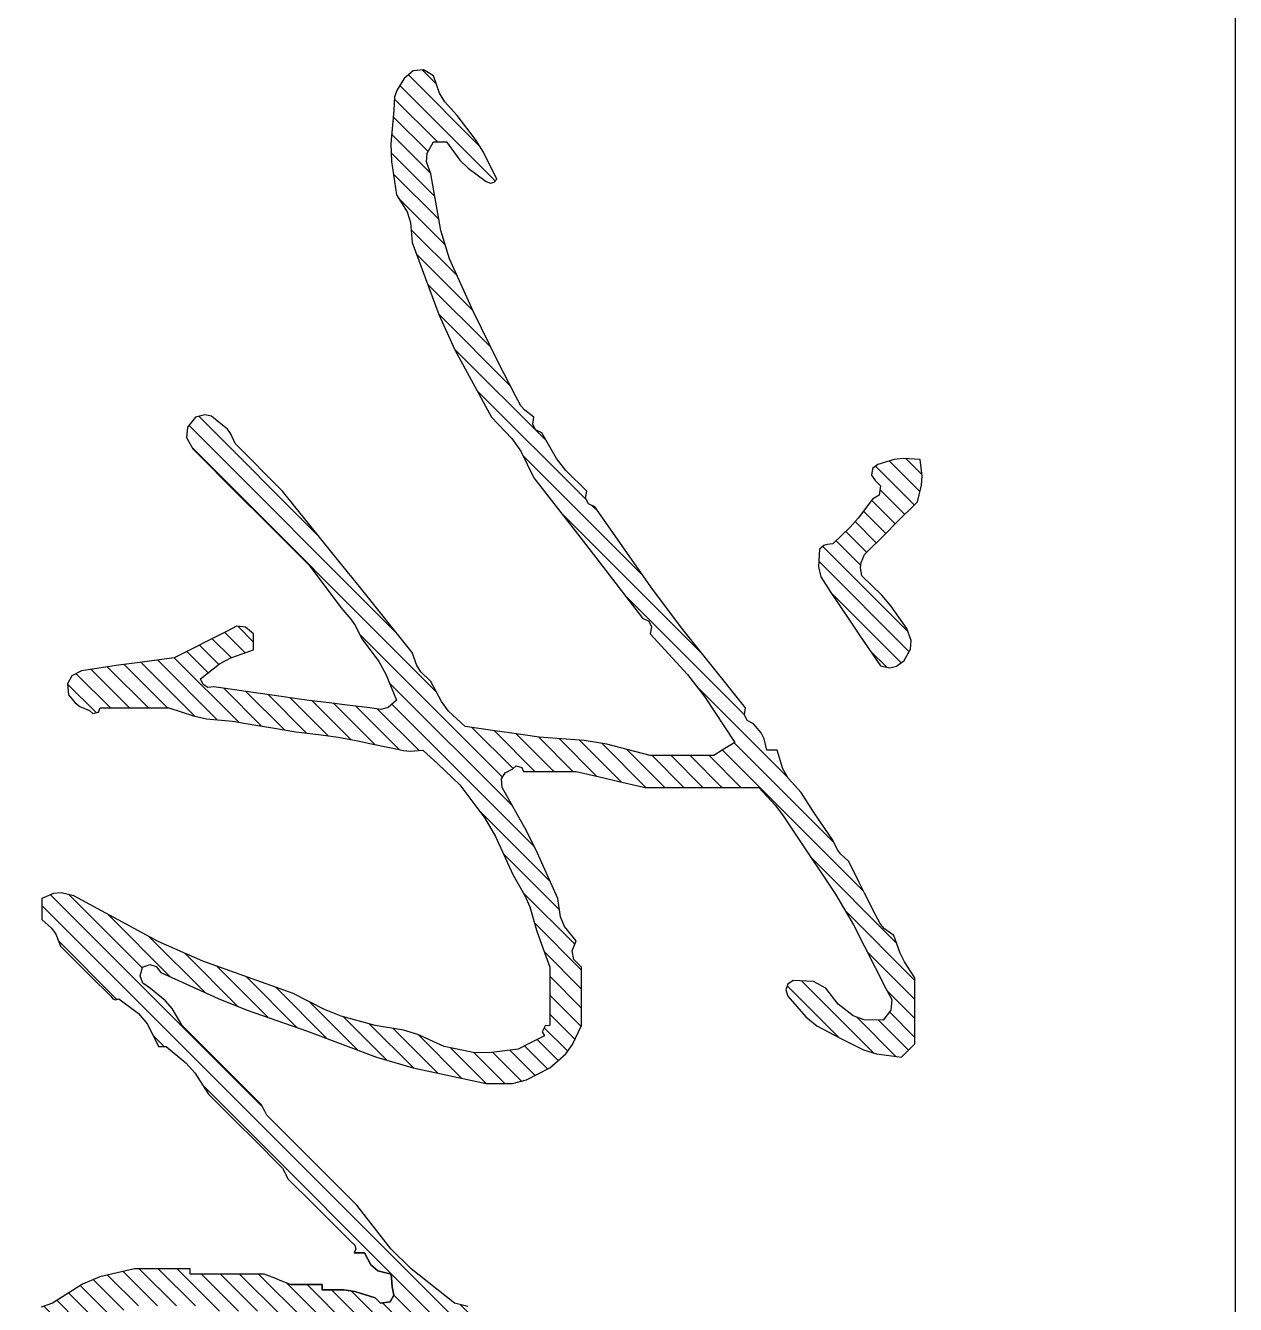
# Model space of a CAD drawing. Extents: x 447413 to 2975780, y -1432727 to 1301644.
# Drawn here: x 2635240 to 2636098, y 254043 to 254949 of the extents above; entities that cross this region are included whole.
import ezdxf

# ---------------------------------------------------------------- set-up
doc = ezdxf.new("R2010")
doc.units = 0
doc.header["$LTSCALE"] = 1000
doc.header["$MEASUREMENT"] = 0
doc.layers.add('图框', color=253, linetype='Continuous')
doc.layers.add('电子签', color=6, linetype='Continuous')
pattern_1 = [(45, (-85.976, -19.706), (-4.490128, 4.490128), [])]

# ---------------------------------------------------------------- blocks, each defined once
blk = doc.blocks.new('A$C74A129B8')
at = {"layer": '电子签'}
h = blk.add_hatch(dxfattribs=at)
h.set_pattern_fill('ANSI31', color=256, scale=4)
h.set_pattern_definition(pattern_1)
h.paths.add_polyline_path([(260.64, 614.92), (267.64, 619.67), (281.62, 629.21), (282.61, 633.71), (281.92, 636.8), (279.12, 640.46), (273.87, 643.42), (269.78, 643.76), (264.11, 641.71), (253.4, 634.13), (248.31, 629.82), (239.11, 620.46), (235.14, 619.72), (232.77, 620.02), (229.11, 621.71), (219.1, 631.71), (214.1, 636.71), (204.1, 646.72), (196.31, 648.63), (192.06, 648.89), (184.09, 647.97), (183.63, 639.91), (184.17, 635.65), (186.59, 627.96), (188.38, 625.49), (191.61, 624.95), (194.1, 626.71), (196.64, 629.16), (201.09, 628.53), (202.85, 625.46), (211.9, 618.64), (216.21, 614.84), (224.1, 606.7), (224.28, 604.02), (224.88, 602.52), (226.6, 600.45), (234.83, 599.85), (239.63, 601.05), (246.61, 605.45)])
h = blk.add_hatch(dxfattribs=at)
h.set_pattern_fill('ANSI31', color=256, scale=4)
h.set_pattern_definition(pattern_1)
h.paths.add_polyline_path([(645.46, 467.92), (651.73, 478.6), (656.41, 483.56), (666.72, 490.43), (666.72, 492.93), (666.72, 495.43), (672.86, 502.59), (675.47, 506.77), (679.22, 515.43), (680.22, 515.43), (681.72, 515.43), (681.72, 520.43), (681.72, 522.93), (683.72, 525.93), (684.72, 527.43), (686.72, 530.44), (686.72, 550.44), (686.72, 555.44), (680.15, 562.21), (677.42, 566.57), (674.22, 575.45), (670.91, 574.87), (668.24, 576.21), (666.72, 579.2), (660.33, 582.43), (656.37, 583.28), (649.21, 582.95), (644.23, 578.43), (641.73, 576.18), (636.71, 571.7), (626.41, 560.63), (621.96, 554.09), (615.45, 540.44), (605.84, 520.66), (602.43, 509.67), (599.2, 487.92), (597.2, 485.92), (596.2, 484.92), (594.2, 482.92), (591.47, 467.03), (590.47, 458.99), (589.2, 442.91), (585.9, 437.31), (584.61, 434.2), (582.95, 427.91), (566.8, 407.32), (557.28, 397.8), (536.68, 381.65), (519.68, 364.64), (511.18, 356.14), (494.17, 339.14), (492.17, 338.14), (491.17, 337.64), (489.17, 336.64), (474.17, 321.63), (466.67, 314.13), (451.66, 299.13), (443.7, 294.47), (439.98, 291.27), (434.16, 284.12), (431.72, 280.61), (428.3, 279.33), (424.16, 280.37), (422.95, 283.81), (423.82, 286.84), (426.66, 289.12), (438.91, 316.1), (444.44, 329.91), (454.16, 357.89), (466.7, 391.05), (471.75, 408.25), (479.17, 442.91), (479.09, 455.29), (477.42, 461.97), (471.67, 472.92), (465.08, 480.45), (460.73, 483.71), (451.66, 487.92), (440.66, 487.92), (435.16, 487.92), (424.16, 487.92), (420.56, 484.3), (416.36, 483.46), (411.65, 485.42), (404.87, 479.92), (400.29, 477.91), (391.65, 476.67), (370.2, 467.1), (359.66, 461.83), (339.13, 450.41), (335.11, 450.15), (332.2, 451.82), (330.38, 455.42), (329.01, 456.96), (329.7, 459.7), (331.63, 460.42), (331.63, 470.42), (331.63, 475.42), (331.63, 485.42), (334.71, 498.41), (336.21, 504.91), (339.13, 517.93), (339.13, 539.44), (339.13, 550.19), (339.13, 571.7), (347.57, 579.37), (352.12, 582.91), (361.64, 589.2), (389.59, 607.9), (404.19, 616.46), (434.16, 631.71), (439.44, 634.6), (444.43, 634.18), (449.16, 630.46), (449.04, 621.45), (447.22, 616.3), (441.66, 609.21), (434, 603.38), (430.92, 597.56), (430.41, 587.95), (432.23, 585.37), (434.9, 584.48), (437.91, 585.45), (447.56, 593.87), (451.82, 599.19), (457.91, 610.46), (463.25, 621.23), (465.09, 627.29), (466.67, 639.21), (464.17, 641.71), (462.92, 642.96), (460.41, 645.46), (447.91, 645.46), (441.66, 645.46), (429.16, 645.46), (421.62, 640.64), (417.53, 638.59), (409.15, 635.46), (405.97, 631.2), (403.79, 629.3), (399.15, 626.71), (389.15, 621.71), (384.14, 619.21), (374.14, 614.21), (370.75, 610.53), (368.62, 608.93), (364.14, 606.7), (355.2, 600.62), (350.69, 597.62), (341.63, 591.7), (334.83, 585.53), (330.43, 583.06), (321.63, 580.45), (321.63, 578.45), (321.63, 577.45), (321.63, 575.45), (316.18, 574.21), (313.39, 572.81), (309.13, 569.2), (307.6, 566.21), (304.93, 564.87), (301.62, 565.44), (264.51, 535.78), (245.47, 521.5), (206.6, 494.18), (205.08, 491.19), (202.4, 489.85), (199.1, 490.43), (189.33, 480.53), (183.63, 476.13), (171.59, 469.17), (170.07, 466.18), (167.39, 464.84), (164.09, 465.42), (160.91, 461.16), (158.73, 459.25), (154.09, 456.67), (138.16, 448.51), (130.15, 444.51), (114.08, 436.66), (89.22, 425.58), (75.84, 421.46), (49.06, 416.66), (43.4, 414.61), (39.3, 414.95), (34.06, 417.91), (34.06, 420.41), (34.06, 421.66), (34.06, 424.16), (42.59, 430.46), (46.51, 434.38), (52.81, 442.91), (53.52, 444.85), (53.1, 446.54), (51.56, 447.91), (38.93, 441.53), (32.82, 437.72), (21.55, 429.16), (15.08, 423.28), (11.03, 420.85), (2.8, 417.91), (0, 413.14), (0.44, 408.33), (4.05, 404.15), (9.34, 400.69), (12.74, 399.56), (19.05, 399.15), (35, 397.76), (43.23, 398.01), (59.06, 400.4), (67.09, 405.45), (72.11, 407.13), (81.57, 407.9), (115.59, 420.43), (132.28, 428.02), (164.09, 445.41), (174.27, 455.04), (180.28, 459.22), (192.85, 465.42), (219.34, 485.94), (232.59, 496.19), (259.11, 516.68), (260.64, 519.67), (263.31, 521.01), (266.61, 520.43), (285.83, 537.96), (296.2, 546.06), (317.88, 560.44), (320.35, 556.43), (321.6, 554.42), (324.13, 550.44), (324.13, 538.44), (324.13, 532.44), (324.13, 520.43), (318.71, 499.84), (316.93, 489.16), (315.38, 467.92), (313.38, 453.92), (312.38, 446.91), (310.38, 432.91), (303.07, 425.09), (298.58, 421.66), (289.12, 416.66), (284.6, 411.95), (281.54, 410), (275.37, 407.9), (244.87, 383.38), (229.62, 371.13), (199.1, 346.64), (190.1, 337.64), (185.59, 333.13), (176.59, 324.13), (171.99, 322.17), (169.76, 320.5), (166.59, 316.63), (163.68, 313.06), (162.97, 309.85), (164.09, 305.38), (168.8, 301.63), (173.82, 301.21), (179.09, 304.13), (201.1, 326.13), (212.1, 337.14), (234.11, 359.14), (242.13, 365.11), (246.13, 368.12), (254.11, 374.15), (259.6, 378.83), (262.68, 380.88), (269.12, 384.15), (279.66, 392.12), (285.61, 395.48), (297.87, 400.4), (301.32, 396.48), (302.34, 393.07), (301.62, 387.9), (300.12, 375.9), (299.37, 369.89), (297.87, 357.89), (295.37, 340.39), (294.12, 331.63), (291.62, 314.13), (291.86, 311.22), (290.55, 309.04), (287.87, 307.88), (280.79, 316.83), (277.89, 322.11), (274.12, 332.88), (271.12, 332.88), (269.62, 332.88), (266.61, 332.88), (263.36, 329.06), (262.93, 324.78), (265.36, 320.38), (270.37, 310.38), (272.87, 305.38), (277.87, 295.38), (280.2, 277.85), (281.45, 269.09), (284.12, 251.61), (286.47, 247.03), (290.24, 244.94), (295.37, 245.36), (299.24, 248.54), (300.91, 250.77), (302.87, 255.36), (304.17, 256.96), (303.52, 259.57), (301.62, 260.37), (301.62, 273.37), (301.62, 279.87), (301.62, 292.87), (305.4, 304.54), (306.68, 310.68), (307.88, 322.88), (309.88, 334.89), (310.88, 340.89), (312.88, 352.89), (313.85, 360.9), (314.35, 364.9), (315.38, 372.9), (317.38, 382.9), (318.38, 387.9), (320.38, 397.9), (321.76, 403.76), (322.02, 406.9), (321.63, 412.91), (328.07, 419.96), (331.32, 423.46), (337.88, 430.41), (353.73, 442.16), (362.43, 447.27), (380.39, 455.42), (390.29, 461.13), (395.69, 463.44), (406.65, 466.67), (413.67, 469.11), (417.18, 470.36), (424.16, 472.92), (435.16, 472.92), (440.66, 472.92), (451.66, 472.92), (451.9, 470.7), (454.74, 469.28), (456.66, 470.42), (459.12, 465.4), (460.37, 462.9), (462.92, 457.92), (464.69, 444.02), (464.43, 436.64), (461.66, 422.91), (455.96, 410.56), (453.88, 403.82), (451.66, 390.4), (447.28, 374.36), (444.22, 366.45), (436.66, 351.64), (421.35, 308.85), (411.99, 287.86), (390.4, 247.86), (388.97, 242.01), (389.27, 238.39), (391.65, 232.86), (395.65, 232.86), (397.65, 232.86), (401.65, 232.86), (405.68, 237.44), (408.47, 239.39), (414.15, 241.61), (423.65, 251.11), (428.41, 255.87), (437.91, 265.37), (439.17, 266.32), (439.59, 267.6), (439.16, 269.12), (446.1, 278.56), (451.13, 282.75), (461.66, 287.87), (461.66, 289.37), (461.66, 290.12), (461.66, 291.62), (469.39, 300.87), (474.08, 305.05), (484.17, 311.63), (498.17, 325.63), (505.18, 332.63), (519.18, 346.64), (521.18, 347.64), (522.18, 348.14), (524.18, 349.14), (536.18, 361.14), (542.19, 367.14), (554.19, 379.15), (555.5, 380.74), (557.28, 381.18), (559.19, 380.4), (559.19, 385.4), (564.92, 388.25), (567.66, 391.68), (569.19, 397.9), (573.22, 398.17), (575.23, 398.42), (579.19, 399.15), (582.3, 397.45), (582.95, 392.9), (580.45, 390.4), (577.48, 380.73), (576.69, 375.51), (576.69, 365.39), (574.19, 365.39), (574.19, 350.39), (572.19, 345.39), (571.19, 342.89), (569.19, 337.89), (569.19, 323.88), (569.19, 316.88), (569.19, 302.88), (568.19, 302.88), (566.69, 302.88), (566.69, 292.37), (566.69, 287.12), (566.69, 276.62), (570.53, 260.25), (573.96, 252.07), (582.95, 237.86), (584.8, 232.52), (587.6, 229.72), (592.95, 227.86), (596.79, 225.46), (599.93, 225.12), (604.2, 226.61), (612.1, 228.24), (616.29, 230.63), (621.71, 236.61), (629.06, 245.11), (632.2, 250.07), (636.71, 260.37), (636.1, 264.8), (637.8, 268.2), (641.71, 270.37), (644.21, 280.37), (645.62, 297.78), (647.71, 306.67), (654.21, 322.88), (653.61, 332.98), (654.43, 338.41), (657.96, 347.89), (659.99, 360.89), (660.99, 367.39), (662.97, 380.4), (664.97, 390.4), (665.97, 395.4), (667.97, 405.4), (670.6, 426.72), (672.89, 437.39), (679.22, 457.92), (679.22, 465.42), (679.22, 467.92), (681.22, 470.92), (682.22, 472.42), (684.22, 475.42), (683.53, 483.53), (684.39, 488.12), (687.97, 495.43), (688.73, 502.82), (690.12, 506.73), (694.22, 512.93), (694.22, 517.93), (704.22, 541.23), (710.04, 551.34), (722.98, 570.45), (729.59, 579.2), (733.42, 583.29), (741.74, 590.45), (744.24, 592.95), (750.15, 596.84), (754.98, 597.53), (761.74, 595.45), (770.82, 592.01), (775.28, 588.94), (781.75, 581.7), (784.95, 573.81), (785.25, 568.66), (783, 560.44), (783.36, 557.42), (783.61, 555.92), (784.25, 552.94), (787.71, 551.83), (790.64, 552.67), (793, 555.44), (796.46, 560.74), (797.59, 564.13), (798, 570.45), (798.32, 578.09), (797.49, 582.27), (794.25, 589.2), (785.94, 599.36), (780.61, 603.89), (769.24, 610.46), (761.31, 613.68), (756.45, 614.25), (747.99, 612.96), (742.86, 606.55), (739.24, 603.77), (731.73, 600.45), (729.23, 595.45), (721.68, 585.49), (717.93, 580.48), (710.48, 570.45), (703.69, 564.26), (700.99, 559.45), (699.23, 550.44), (686.72, 550.44), (686.72, 530.44), (684.72, 527.43), (683.72, 525.93), (681.72, 522.93), (681.72, 515.43), (680.72, 515.43), (679.22, 515.43), (675.47, 506.77), (672.86, 502.59), (677.82, 486.89), (676.11, 479.36), (669.22, 470.42), (669.22, 457.92), (668.22, 457.92), (666.72, 457.92), (663.85, 437.81), (662.1, 427.79), (657.96, 407.9), (655.96, 397.9), (654.96, 392.9), (652.96, 382.9), (649.8, 369.17), (649.03, 361.97), (649.21, 347.89), (644.75, 339.68), (643.37, 334.72), (642.96, 325.38), (639.96, 313.38), (638.46, 307.38), (635.46, 295.38), (636.02, 292.07), (634.69, 289.41), (629.21, 280.37), (624.19, 264.58), (619.88, 256.77), (609.2, 244.11), (606.11, 241.39), (603.21, 240.67), (599.2, 241.61), (593.22, 247.03), (590.83, 251.22), (589.2, 259.12), (588.69, 265.9), (587.59, 269.47), (584.2, 275.37), (584.2, 289.37), (584.2, 296.38), (584.2, 310.38), (585.2, 310.38), (586.7, 310.38), (586.7, 320.88), (586.7, 326.13), (586.7, 336.64), (587.2, 339.14), (587.45, 340.39), (587.95, 342.89), (589.95, 352.89), (590.95, 357.89), (592.95, 367.89), (594.66, 385.17), (596.45, 393.86), (601.7, 410.4), (602.75, 418.72), (604.08, 422.98), (607.95, 430.41), (622.96, 445.41), (630.46, 452.92)])
h.paths.add_polyline_path([(611.7, 462.92), (612.79, 479.08), (614.06, 487.21), (617.95, 502.93), (623.26, 523.06), (627.74, 533.07), (639.21, 550.44), (641.98, 558.84), (646.06, 563.26), (654.21, 566.69), (658.96, 568.34), (662.39, 567.99), (666.72, 565.44), (666.72, 563.44), (666.72, 562.44), (666.72, 560.44), (668.72, 559.44), (669.72, 558.94), (671.72, 557.94), (674.49, 548.28), (675.02, 542.96), (674.22, 532.94), (671.01, 528.36), (669.7, 525.75), (667.97, 520.43), (664.98, 518.91), (663.64, 516.24), (664.22, 512.93), (655.45, 505.15), (651.53, 500.45), (645.46, 490.43), (633.46, 478.42), (627.46, 472.42), (615.45, 460.42), (614.54, 461.97), (613.49, 462.68)], flags=16)
for p, q in [((184.09, 647.97), (183.63, 639.91)), ((192.06, 648.89), (184.09, 647.97)), ((196.31, 648.63), (192.06, 648.89)), ((204.1, 646.72), (196.31, 648.63)), ((214.1, 636.71), (204.1, 646.72)), ((264.11, 641.71), (253.4, 634.13)), ((269.78, 643.76), (264.11, 641.71)), ((273.87, 643.42), (269.78, 643.76)), ((279.12, 640.46), (273.87, 643.42)), ((429.16, 645.46), (421.62, 640.64)), ((441.66, 645.46), (429.16, 645.46)), ((447.91, 645.46), (441.66, 645.46)), ((460.41, 645.46), (447.91, 645.46)), ((462.92, 642.96), (460.41, 645.46)), ((464.17, 641.71), (462.92, 642.96)), ((466.67, 639.21), (464.17, 641.71)), ((183.63, 639.91), (184.17, 635.65)), ((184.17, 635.65), (186.59, 627.96)), ((219.1, 631.71), (214.1, 636.71)), ((281.92, 636.8), (279.12, 640.46)), ((282.61, 633.71), (281.92, 636.8)), ((409.15, 635.46), (405.97, 631.2)), ((417.53, 638.59), (409.15, 635.46)), ((421.62, 640.64), (417.53, 638.59)), ((465.09, 627.29), (466.67, 639.21)), ((194.1, 626.71), (196.64, 629.16)), ((196.64, 629.16), (201.09, 628.53)), ((229.11, 621.71), (219.1, 631.71)), ((248.31, 629.82), (239.11, 620.46)), ((253.4, 634.13), (248.31, 629.82)), ((267.64, 619.67), (281.62, 629.21)), ((281.62, 629.21), (282.61, 633.71)), ((403.79, 629.3), (399.15, 626.71)), ((405.97, 631.2), (403.79, 629.3)), ((404.19, 616.46), (434.16, 631.71)), ((434.16, 631.71), (439.44, 634.6)), ((439.44, 634.6), (444.43, 634.18)), ((444.43, 634.18), (449.16, 630.46)), ((449.16, 630.46), (449.04, 621.45)), ((186.59, 627.96), (188.38, 625.49)), ((188.38, 625.49), (191.61, 624.95)), ((191.61, 624.95), (194.1, 626.71)), ((201.09, 628.53), (202.85, 625.46)), ((202.85, 625.46), (211.9, 618.64)), ((399.15, 626.71), (389.15, 621.71)), ((463.25, 621.23), (465.09, 627.29)), ((211.9, 618.64), (216.21, 614.84)), ((232.77, 620.02), (229.11, 621.71)), ((235.14, 619.72), (232.77, 620.02)), ((239.11, 620.46), (235.14, 619.72)), ((260.64, 614.92), (267.64, 619.67)), ((384.14, 619.21), (374.14, 614.21)), ((389.15, 621.71), (384.14, 619.21)), ((449.04, 621.45), (447.22, 616.3)), ((457.91, 610.46), (463.25, 621.23)), ((216.21, 614.84), (224.1, 606.7)), ((246.61, 605.45), (260.64, 614.92)), ((374.14, 614.21), (370.75, 610.53)), ((389.59, 607.9), (404.19, 616.46)), ((447.22, 616.3), (441.66, 609.21)), ((224.1, 606.7), (224.28, 604.02)), ((239.63, 601.05), (246.61, 605.45)), ((364.14, 606.7), (355.2, 600.62)), ((361.64, 589.2), (389.59, 607.9)), ((368.62, 608.93), (364.14, 606.7)), ((370.75, 610.53), (368.62, 608.93)), ((441.66, 609.21), (434, 603.38)), ((451.82, 599.19), (457.91, 610.46)), ((224.28, 604.02), (224.88, 602.52)), ((224.88, 602.52), (226.6, 600.45)), ((226.6, 600.45), (234.83, 599.85)), ((234.83, 599.85), (239.63, 601.05)), ((355.2, 600.62), (350.69, 597.62)), ((434, 603.38), (430.92, 597.56)), ((447.56, 593.87), (451.82, 599.19)), ((350.69, 597.62), (341.63, 591.7)), ((430.92, 597.56), (430.41, 587.95)), ((437.91, 585.45), (447.56, 593.87)), ((341.63, 591.7), (334.83, 585.53)), ((352.12, 582.91), (361.64, 589.2)), ((430.41, 587.95), (432.23, 585.37)), ((330.43, 583.06), (321.63, 580.45)), ((321.63, 580.45), (321.63, 578.45)), ((334.83, 585.53), (330.43, 583.06)), ((347.57, 579.37), (352.12, 582.91)), ((432.23, 585.37), (434.9, 584.48)), ((434.9, 584.48), (437.91, 585.45)), ((321.63, 575.45), (316.18, 574.21)), ((321.63, 578.45), (321.63, 577.45)), ((321.63, 577.45), (321.63, 575.45)), ((339.13, 571.7), (347.57, 579.37)), ((309.13, 569.2), (307.6, 566.21)), ((313.39, 572.81), (309.13, 569.2)), ((316.18, 574.21), (313.39, 572.81)), ((339.13, 550.19), (339.13, 571.7)), ((301.62, 565.44), (264.51, 535.78)), ((304.93, 564.87), (301.62, 565.44)), ((307.6, 566.21), (304.93, 564.87)), ((296.2, 546.06), (317.88, 560.44)), ((317.88, 560.44), (320.35, 556.43)), ((320.35, 556.43), (321.6, 554.42)), ((321.6, 554.42), (324.13, 550.44)), ((324.13, 550.44), (324.13, 538.44)), ((339.13, 539.44), (339.13, 550.19)), ((285.83, 537.96), (296.2, 546.06)), ((324.13, 538.44), (324.13, 532.44)), ((339.13, 517.93), (339.13, 539.44)), ((264.51, 535.78), (245.47, 521.5)), ((266.61, 520.43), (285.83, 537.96)), ((324.13, 532.44), (324.13, 520.43)), ((245.47, 521.5), (206.6, 494.18)), ((260.64, 519.67), (263.31, 521.01)), ((263.31, 521.01), (266.61, 520.43)), ((324.13, 520.43), (318.71, 499.84)), ((232.59, 496.19), (259.11, 516.68)), ((259.11, 516.68), (260.64, 519.67)), ((336.21, 504.91), (339.13, 517.93)), ((334.71, 498.41), (336.21, 504.91)), ((219.34, 485.94), (232.59, 496.19)), ((318.71, 499.84), (316.93, 489.16)), ((331.63, 485.42), (334.71, 498.41)), ((199.1, 490.43), (189.33, 480.53)), ((202.4, 489.85), (199.1, 490.43)), ((205.08, 491.19), (202.4, 489.85)), ((206.6, 494.18), (205.08, 491.19)), ((192.85, 465.42), (219.34, 485.94)), ((316.93, 489.16), (315.38, 467.92)), ((331.63, 475.42), (331.63, 485.42)), ((411.65, 485.42), (404.87, 479.92)), ((416.36, 483.46), (411.65, 485.42)), ((420.56, 484.3), (416.36, 483.46)), ((424.16, 487.92), (420.56, 484.3)), ((435.16, 487.92), (424.16, 487.92)), ((440.66, 487.92), (435.16, 487.92)), ((451.66, 487.92), (440.66, 487.92)), ((460.73, 483.71), (451.66, 487.92)), ((465.08, 480.45), (460.73, 483.71)), ((189.33, 480.53), (183.63, 476.13)), ((400.29, 477.91), (391.65, 476.67)), ((404.87, 479.92), (400.29, 477.91)), ((471.67, 472.92), (465.08, 480.45)), ((183.63, 476.13), (171.59, 469.17)), ((331.63, 470.42), (331.63, 475.42)), ((391.65, 476.67), (370.2, 467.1)), ((417.18, 470.36), (424.16, 472.92)), ((424.16, 472.92), (435.16, 472.92)), ((435.16, 472.92), (440.66, 472.92)), ((440.66, 472.92), (451.66, 472.92)), ((451.66, 472.92), (451.9, 470.7)), ((477.42, 461.97), (471.67, 472.92)), ((170.07, 466.18), (167.39, 464.84)), ((171.59, 469.17), (170.07, 466.18)), ((315.38, 467.92), (313.38, 453.92)), ((331.63, 460.42), (331.63, 470.42)), ((370.2, 467.1), (359.66, 461.83)), ((395.69, 463.44), (406.65, 466.67)), ((406.65, 466.67), (413.67, 469.11)), ((413.67, 469.11), (417.18, 470.36)), ((451.9, 470.7), (454.74, 469.28)), ((454.74, 469.28), (456.66, 470.42)), ((456.66, 470.42), (459.12, 465.4)), ((160.91, 461.16), (158.73, 459.25)), ((164.09, 465.42), (160.91, 461.16)), ((167.39, 464.84), (164.09, 465.42)), ((180.28, 459.22), (192.85, 465.42)), ((329.01, 456.96), (329.7, 459.7)), ((329.7, 459.7), (331.63, 460.42)), ((359.66, 461.83), (339.13, 450.41)), ((380.39, 455.42), (390.29, 461.13)), ((390.29, 461.13), (395.69, 463.44)), ((459.12, 465.4), (460.37, 462.9)), ((460.37, 462.9), (462.92, 457.92)), ((479.09, 455.29), (477.42, 461.97)), ((154.09, 456.67), (138.16, 448.51)), ((158.73, 459.25), (154.09, 456.67)), ((164.09, 445.41), (174.27, 455.04)), ((174.27, 455.04), (180.28, 459.22)), ((313.38, 453.92), (312.38, 446.91)), ((330.38, 455.42), (329.01, 456.96)), ((332.2, 451.82), (330.38, 455.42)), ((362.43, 447.27), (380.39, 455.42)), ((462.92, 457.92), (464.69, 444.02)), ((479.17, 442.91), (479.09, 455.29)), ((51.56, 447.91), (38.93, 441.53)), ((53.1, 446.54), (51.56, 447.91)), ((138.16, 448.51), (130.15, 444.51)), ((335.11, 450.15), (332.2, 451.82)), ((339.13, 450.41), (335.11, 450.15)), ((38.93, 441.53), (32.82, 437.72)), ((46.51, 434.38), (52.81, 442.91)), ((52.81, 442.91), (53.52, 444.85)), ((53.52, 444.85), (53.1, 446.54)), ((130.15, 444.51), (114.08, 436.66)), ((132.28, 428.02), (164.09, 445.41)), ((312.38, 446.91), (310.38, 432.91)), ((337.88, 430.41), (353.73, 442.16)), ((353.73, 442.16), (362.43, 447.27)), ((464.69, 444.02), (464.43, 436.64)), ((471.75, 408.25), (479.17, 442.91)), ((32.82, 437.72), (21.55, 429.16)), ((114.08, 436.66), (89.22, 425.58)), ((464.43, 436.64), (461.66, 422.91)), ((34.06, 424.16), (42.59, 430.46)), ((42.59, 430.46), (46.51, 434.38)), ((310.38, 432.91), (303.07, 425.09)), ((331.32, 423.46), (337.88, 430.41)), ((584.61, 434.2), (582.95, 427.91)), ((15.08, 423.28), (11.03, 420.85)), ((21.55, 429.16), (15.08, 423.28)), ((34.06, 421.66), (34.06, 424.16)), ((89.22, 425.58), (75.84, 421.46)), ((115.59, 420.43), (132.28, 428.02)), ((303.07, 425.09), (298.58, 421.66)), ((328.07, 419.96), (331.32, 423.46)), ((582.95, 427.91), (566.8, 407.32)), ((2.8, 417.91), (0, 413.14)), ((11.03, 420.85), (2.8, 417.91)), ((34.06, 420.41), (34.06, 421.66)), ((34.06, 417.91), (34.06, 420.41)), ((39.3, 414.95), (34.06, 417.91)), ((75.84, 421.46), (49.06, 416.66)), ((81.57, 407.9), (115.59, 420.43)), ((298.58, 421.66), (289.12, 416.66)), ((321.63, 412.91), (328.07, 419.96)), ((461.66, 422.91), (455.96, 410.56)), ((0, 413.14), (0.44, 408.33)), ((43.4, 414.61), (39.3, 414.95)), ((49.06, 416.66), (43.4, 414.61)), ((284.6, 411.95), (281.54, 410)), ((289.12, 416.66), (284.6, 411.95)), ((322.02, 406.9), (321.63, 412.91)), ((0.44, 408.33), (4.05, 404.15)), ((59.06, 400.4), (67.09, 405.45)), ((67.09, 405.45), (72.11, 407.13)), ((72.11, 407.13), (81.57, 407.9)), ((275.37, 407.9), (244.87, 383.38)), ((281.54, 410), (275.37, 407.9)), ((321.76, 403.76), (322.02, 406.9)), ((455.96, 410.56), (453.88, 403.82)), ((466.7, 391.05), (471.75, 408.25)), ((566.8, 407.32), (557.28, 397.8)), ((4.05, 404.15), (9.34, 400.69)), ((9.34, 400.69), (12.74, 399.56)), ((12.74, 399.56), (19.05, 399.15)), ((19.05, 399.15), (35, 397.76)), ((43.23, 398.01), (59.06, 400.4)), ((285.61, 395.48), (297.87, 400.4)), ((297.87, 400.4), (301.32, 396.48)), ((320.38, 397.9), (321.76, 403.76)), ((453.88, 403.82), (451.66, 390.4)), ((575.23, 398.42), (579.19, 399.15)), ((579.19, 399.15), (575.23, 398.42)), ((579.19, 399.15), (582.3, 397.45)), ((582.3, 397.45), (579.19, 399.15)), ((35, 397.76), (43.23, 398.01)), ((279.66, 392.12), (285.61, 395.48)), ((301.32, 396.48), (302.34, 393.07)), ((302.34, 393.07), (301.62, 387.9)), ((318.38, 387.9), (320.38, 397.9)), ((557.28, 397.8), (536.68, 381.65)), ((567.66, 391.68), (569.19, 397.9)), ((569.19, 397.9), (567.66, 391.68)), ((569.19, 397.9), (573.22, 398.17)), ((573.22, 398.17), (569.19, 397.9)), ((573.22, 398.17), (575.23, 398.42)), ((575.23, 398.42), (573.22, 398.17)), ((582.3, 397.45), (582.95, 392.9)), ((582.95, 392.9), (582.3, 397.45)), ((269.12, 384.15), (279.66, 392.12)), ((301.62, 387.9), (300.12, 375.9)), ((317.38, 382.9), (318.38, 387.9)), ((451.66, 390.4), (447.28, 374.36)), ((454.16, 357.89), (466.7, 391.05)), ((559.19, 385.4), (564.92, 388.25)), ((564.92, 388.25), (559.19, 385.4)), ((564.92, 388.25), (567.66, 391.68)), ((567.66, 391.68), (564.92, 388.25)), ((580.45, 390.4), (577.48, 380.73)), ((577.48, 380.73), (580.45, 390.4)), ((582.95, 392.9), (580.45, 390.4)), ((580.45, 390.4), (582.95, 392.9)), ((244.87, 383.38), (229.62, 371.13)), ((259.6, 378.83), (262.68, 380.88)), ((262.68, 380.88), (269.12, 384.15)), ((315.38, 372.9), (317.38, 382.9)), ((536.68, 381.65), (519.68, 364.64)), ((555.5, 380.74), (557.28, 381.18)), ((557.28, 381.18), (559.19, 380.4)), ((559.19, 380.4), (559.19, 385.4)), ((559.19, 385.4), (559.19, 380.4)), ((559.19, 380.4), (559.19, 385.4)), ((559.19, 385.4), (559.19, 382.9)), ((559.19, 382.9), (559.19, 385.4)), ((559.19, 385.4), (559.19, 382.9)), ((254.11, 374.15), (259.6, 378.83)), ((300.12, 375.9), (299.37, 369.89)), ((542.19, 367.14), (554.19, 379.15)), ((554.19, 379.15), (555.5, 380.74)), ((577.48, 380.73), (576.69, 375.51)), ((576.69, 375.51), (577.48, 380.73)), ((576.69, 375.51), (576.69, 365.39)), ((576.69, 365.39), (576.69, 375.51)), ((229.62, 371.13), (199.1, 346.64)), ((246.13, 368.12), (254.11, 374.15)), ((299.37, 369.89), (297.87, 357.89)), ((314.35, 364.9), (315.38, 372.9)), ((447.28, 374.36), (444.22, 366.45)), ((234.11, 359.14), (242.13, 365.11)), ((242.13, 365.11), (246.13, 368.12)), ((313.85, 360.9), (314.35, 364.9)), ((444.22, 366.45), (436.66, 351.64)), ((519.68, 364.64), (511.18, 356.14)), ((536.18, 361.14), (542.19, 367.14)), ((576.69, 365.39), (574.19, 365.39)), ((574.19, 365.39), (576.69, 365.39)), ((576.69, 365.39), (574.19, 365.39)), ((574.19, 365.39), (574.19, 350.39)), ((574.19, 350.39), (574.19, 365.39)), ((574.19, 365.39), (574.19, 350.39)), ((574.19, 365.39), (576.69, 365.39)), ((576.69, 365.39), (574.19, 365.39)), ((574.19, 365.39), (576.69, 365.39)), ((212.1, 337.14), (234.11, 359.14)), ((297.87, 357.89), (295.37, 340.39)), ((312.88, 352.89), (313.85, 360.9)), ((444.44, 329.91), (454.16, 357.89)), ((524.18, 349.14), (536.18, 361.14)), ((310.88, 340.89), (312.88, 352.89)), ((436.66, 351.64), (421.35, 308.85)), ((511.18, 356.14), (494.17, 339.14)), ((199.1, 346.64), (190.1, 337.64)), ((505.18, 332.63), (519.18, 346.64)), ((519.18, 346.64), (521.18, 347.64)), ((521.18, 347.64), (522.18, 348.14)), ((522.18, 348.14), (524.18, 349.14)), ((572.19, 345.39), (571.19, 342.89)), ((574.19, 350.39), (572.19, 345.39)), ((295.37, 340.39), (294.12, 331.63)), ((309.88, 334.89), (310.88, 340.89)), ((494.17, 339.14), (492.17, 338.14)), ((571.19, 342.89), (569.19, 337.89)), ((185.59, 333.13), (176.59, 324.13)), ((190.1, 337.64), (185.59, 333.13)), ((201.1, 326.13), (212.1, 337.14)), ((266.61, 332.88), (263.36, 329.06)), ((269.62, 332.88), (266.61, 332.88)), ((271.12, 332.88), (269.62, 332.88)), ((274.12, 332.88), (271.12, 332.88)), ((277.89, 322.11), (274.12, 332.88)), ((307.88, 322.88), (309.88, 334.89)), ((489.17, 336.64), (474.17, 321.63)), ((491.17, 337.64), (489.17, 336.64)), ((492.17, 338.14), (491.17, 337.64)), ((498.17, 325.63), (505.18, 332.63)), ((569.19, 337.89), (569.19, 323.88)), ((263.36, 329.06), (262.93, 324.78)), ((294.12, 331.63), (291.62, 314.13)), ((438.91, 316.1), (444.44, 329.91)), ((169.76, 320.5), (166.59, 316.63)), ((171.99, 322.17), (169.76, 320.5)), ((176.59, 324.13), (171.99, 322.17)), ((179.09, 304.13), (201.1, 326.13)), ((262.93, 324.78), (265.36, 320.38)), ((280.79, 316.83), (277.89, 322.11)), ((306.68, 310.68), (307.88, 322.88)), ((474.17, 321.63), (466.67, 314.13)), ((484.17, 311.63), (498.17, 325.63)), ((569.19, 323.88), (569.19, 316.88)), ((166.59, 316.63), (163.68, 313.06)), ((265.36, 320.38), (270.37, 310.38)), ((287.87, 307.88), (280.79, 316.83)), ((426.66, 289.12), (438.91, 316.1)), ((569.19, 316.88), (569.19, 302.88)), ((163.68, 313.06), (162.97, 309.85)), ((162.97, 309.85), (164.09, 305.38)), ((270.37, 310.38), (272.87, 305.38)), ((290.55, 309.04), (287.87, 307.88)), ((291.86, 311.22), (290.55, 309.04)), ((291.62, 314.13), (291.86, 311.22)), ((305.4, 304.54), (306.68, 310.68)), ((421.35, 308.85), (411.99, 287.86)), ((466.67, 314.13), (451.66, 299.13)), ((474.08, 305.05), (484.17, 311.63)), ((164.09, 305.38), (168.8, 301.63)), ((173.82, 301.21), (179.09, 304.13)), ((272.87, 305.38), (277.87, 295.38)), ((301.62, 292.87), (305.4, 304.54)), ((469.39, 300.87), (474.08, 305.05)), ((567.69, 302.88), (566.69, 302.88)), ((566.69, 302.88), (566.69, 292.37)), ((568.19, 302.88), (567.69, 302.88)), ((569.19, 302.88), (568.19, 302.88)), ((168.8, 301.63), (173.82, 301.21)), ((451.66, 299.13), (443.7, 294.47)), ((461.66, 291.62), (469.39, 300.87)), ((277.87, 295.38), (280.2, 277.85)), ((301.62, 279.87), (301.62, 292.87)), ((439.98, 291.27), (434.16, 284.12)), ((443.7, 294.47), (439.98, 291.27)), ((461.66, 290.12), (461.66, 291.62)), ((566.69, 292.37), (566.69, 287.12)), ((411.99, 287.86), (390.4, 247.86)), ((422.95, 283.81), (423.82, 286.84)), ((423.82, 286.84), (426.66, 289.12)), ((451.13, 282.75), (461.66, 287.87)), ((461.66, 289.37), (461.66, 290.12)), ((461.66, 287.87), (461.66, 289.37)), ((566.69, 287.12), (566.69, 276.62)), ((301.62, 273.37), (301.62, 279.87)), ((424.16, 280.37), (422.95, 283.81)), ((428.3, 279.33), (424.16, 280.37)), ((431.72, 280.61), (428.3, 279.33)), ((434.16, 284.12), (431.72, 280.61)), ((439.16, 269.12), (446.1, 278.56)), ((446.1, 278.56), (451.13, 282.75)), ((280.2, 277.85), (281.45, 269.09)), ((301.62, 260.37), (301.62, 273.37)), ((566.69, 276.62), (570.53, 260.25)), ((281.45, 269.09), (284.12, 251.61)), ((437.91, 265.37), (439.17, 266.32)), ((439.59, 267.6), (439.16, 269.12)), ((439.17, 266.32), (439.59, 267.6)), ((303.52, 259.57), (301.62, 260.37)), ((428.41, 255.87), (437.91, 265.37)), ((570.53, 260.25), (573.96, 252.07)), ((300.91, 250.77), (302.87, 255.36)), ((302.87, 255.36), (304.17, 256.96)), ((304.17, 256.96), (303.52, 259.57)), ((423.65, 251.11), (428.41, 255.87)), ((284.12, 251.61), (286.47, 247.03)), ((295.37, 245.36), (299.24, 248.54)), ((299.24, 248.54), (300.91, 250.77)), ((390.4, 247.86), (388.97, 242.01)), ((414.15, 241.61), (423.65, 251.11)), ((573.96, 252.07), (582.95, 237.86)), ((286.47, 247.03), (290.24, 244.94)), ((290.24, 244.94), (295.37, 245.36)), ((388.97, 242.01), (389.27, 238.39)), ((389.27, 238.39), (391.65, 232.86)), ((401.65, 232.86), (405.68, 237.44)), ((405.68, 237.44), (408.47, 239.39)), ((408.47, 239.39), (414.15, 241.61)), ((582.95, 237.86), (584.8, 232.52)), ((391.65, 232.86), (395.65, 232.86)), ((395.65, 232.86), (397.65, 232.86)), ((397.65, 232.86), (401.65, 232.86))]:
    blk.add_line(p, q, dxfattribs=at)
blk = doc.blocks.new('zzzzzzzzzzzzvvvvvv')
at = {"layer": '电子签', "xscale": 1.5, "yscale": 1.5, "zscale": 1.5, "rotation": 270}
blk.add_blockref('A$C74A129B8', (2634842.79, 651855.91, 378000), dxfattribs=at)
blk = doc.blocks.new('A$C6B0021A6')
at = {"layer": '图框', "color": 153}
blk.add_line((117920, 12620, -84000), (111420, 12620, -84000), dxfattribs=at)
at = {"xscale": 0.6666666666666666, "yscale": 0.6666666666666666, "zscale": 0.6666666666666666, "rotation": 90}
blk.add_blockref('zzzzzzzzzzzzvvvvvv', (550471.61, -1744738.86, -336000), dxfattribs=at)

msp = doc.modelspace()

# ---------------------------------------------------------------- block references
at = {"xscale": 1.5, "yscale": 1.5, "zscale": 1.5, "rotation": 270}
msp.add_blockref('A$C6B0021A6', (2617168.29, 428769.45, 252000), dxfattribs=at)

doc.saveas('drawing.dxf')
